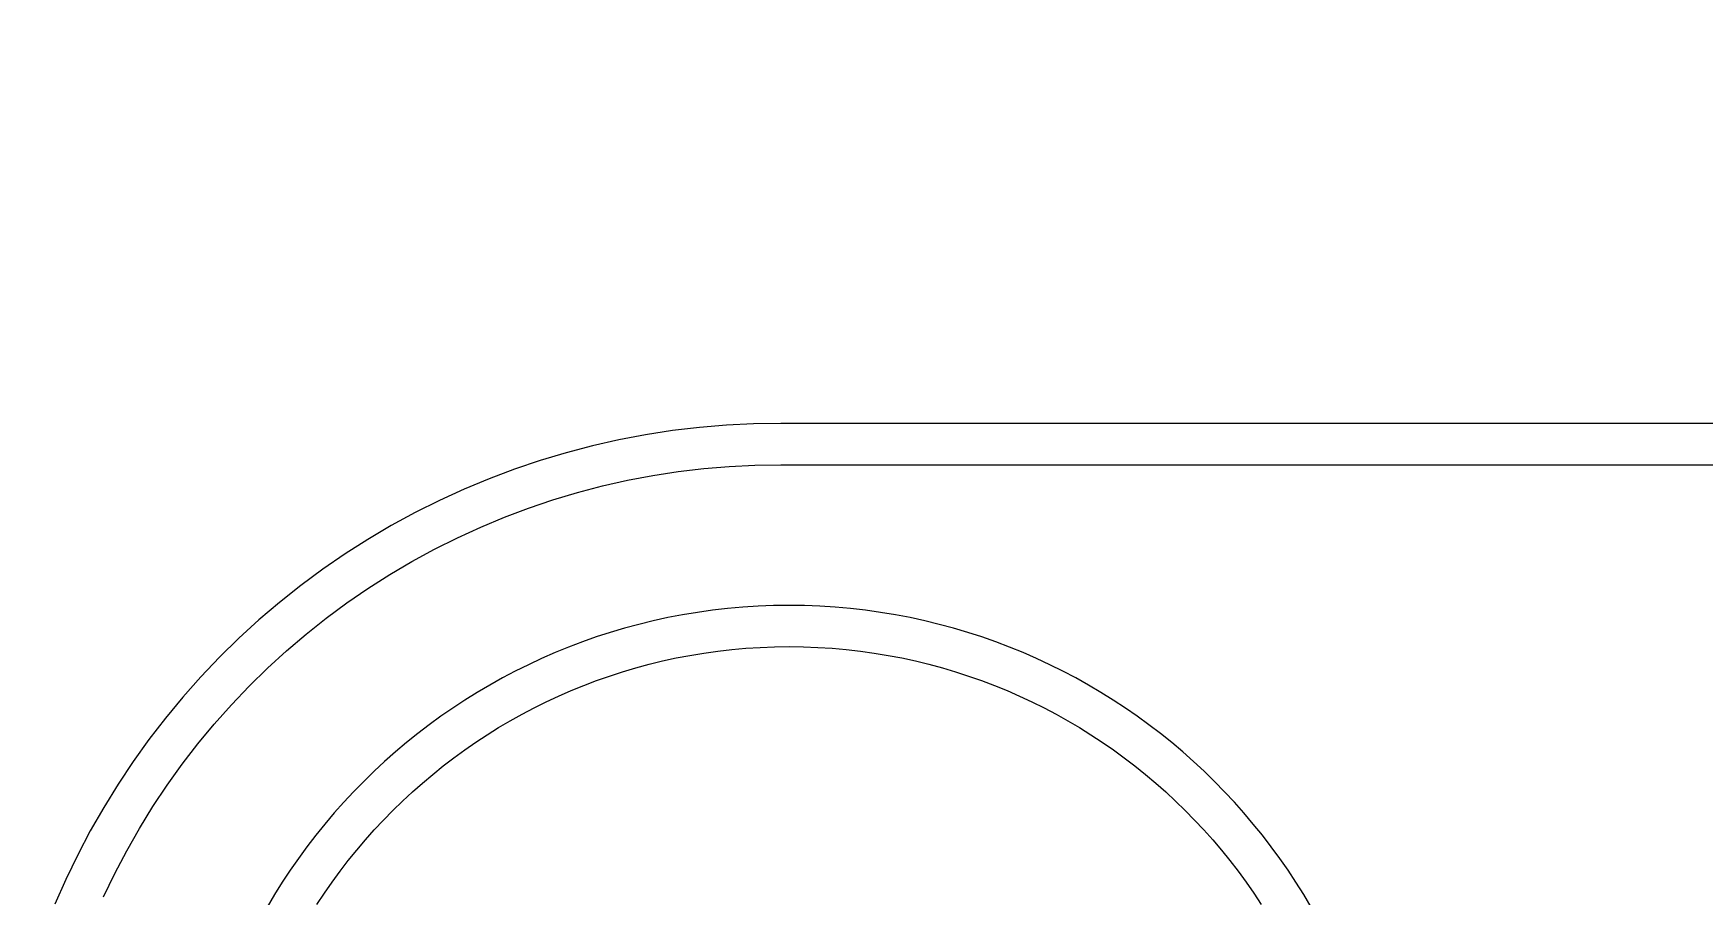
# Model space of a CAD drawing. Header units: inches. Extents: x -9 to 197, y 0 to 134.
# Drawn here: x 54.208 to 57.047, y 122.167 to 123.632 of the extents above; entities that cross this region are included whole.
import ezdxf

# ---------------------------------------------------------------- set-up
doc = ezdxf.new("R2010")
doc.units = ezdxf.units.IN
doc.layers.add('ZANO_R', color=7, linetype='Continuous', lineweight=0)
doc.layers.add('ZANO_W', color=1, linetype='Continuous', lineweight=0)
doc.styles.get("Standard").update_dxf_attribs({"font": 'arial.ttf'})
doc.dimstyles.new('amerykanie', dxfattribs={"dimtxt": 50, "dimasz": 50, "dimexe": 0.5, "dimexo": 0.5, "dimgap": 1, "dimtad": 1, "dimdec": 0, "dimzin": 0, "dimlunit": 5, "dimtxsty": 'Standard', "dimcen": 0.09, "dimclrd": 1, "dimclre": 1, "dimclrt": 1, "dimazin": 0, "dimtfac": 1, "dimtdec": 0, "dimtmove": 0, "dimatfit": 3, "dimfxl": 1, "dimtzin": 0, "dimarcsym": 1})

# ---------------------------------------------------------------- blocks, each defined once
blk = doc.blocks.new('*D398')
at = {"layer": 'ZANO_W', "color": 1, "lineweight": -2}
blk.add_arc((156.2448, 106.2917), 5.9376, 93.97094, 170.33898, dxfattribs=at)
at = {"layer": 'ZANO_W', "color": 1}
for points in [[(155.8311, 112.0484), (155.8361, 112.3817), (156.8335, 112.2001)], [(150.2253, 107.3022), (150.5574, 107.2741), (150.3072, 106.2917)]]:
    blk.add_solid(points, dxfattribs=at)
at = {"layer": 'ZANO_W', "color": 1, "insert": (151.3604, 111.687), "char_height": 1.625, "attachment_point": 5, "rotation": 42.155}
blk.add_mtext("95%%d41'", dxfattribs=at)

msp = doc.modelspace()

# ---------------------------------------------------------------- linework, layer by layer
at = {"layer": 'ZANO_R'}
for p, q in [((55.38665, 122.96551), (55.34065, 122.96166)), ((55.43275, 122.96776), (55.38665, 122.96551)), ((55.47891, 122.96842), (55.43275, 122.96776)), ((62.36132, 122.96842), (55.47891, 122.96842)), ((55.20383, 122.94063), (55.1588, 122.93047)), ((55.24918, 122.94922), (55.20383, 122.94063)), ((55.29481, 122.95623), (55.24918, 122.94922)), ((55.34065, 122.96166), (55.29481, 122.95623)), ((55.11415, 122.91877), (55.06993, 122.90553)), ((55.1588, 122.93047), (55.11415, 122.91877)), ((55.02619, 122.89077), (54.98299, 122.8745)), ((55.06993, 122.90553), (55.02619, 122.89077)), ((55.21831, 122.87182), (55.26128, 122.87996)), ((55.26128, 122.87996), (55.3045, 122.88661)), ((55.3045, 122.88661), (55.34793, 122.89175)), ((55.34793, 122.89175), (55.39151, 122.89539)), ((55.39151, 122.89539), (55.43518, 122.89753)), ((55.43518, 122.89753), (55.47891, 122.89815)), ((55.47891, 122.89815), (62.36132, 122.89815)), ((54.94038, 122.85675), (54.89841, 122.83754)), ((54.98299, 122.8745), (54.94038, 122.85675)), ((55.09146, 122.83857), (55.13336, 122.85112)), ((55.13336, 122.85112), (55.17566, 122.8622)), ((55.17566, 122.8622), (55.21831, 122.87182)), ((54.89841, 122.83754), (54.85713, 122.81688)), ((55.00911, 122.80918), (55.05003, 122.82459)), ((55.05003, 122.82459), (55.09146, 122.83857)), ((54.81659, 122.79482), (54.77683, 122.77136)), ((54.85713, 122.81688), (54.81659, 122.79482)), ((54.96874, 122.79236), (55.00911, 122.80918)), ((54.77683, 122.77136), (54.73791, 122.74654)), ((54.88987, 122.7546), (54.92898, 122.77416)), ((54.92898, 122.77416), (54.96874, 122.79236)), ((54.73791, 122.74654), (54.69987, 122.72039)), ((54.85146, 122.73369), (54.88987, 122.7546)), ((54.69987, 122.72039), (54.66276, 122.69294)), ((54.77693, 122.68796), (54.8138, 122.71147)), ((54.8138, 122.71147), (54.85146, 122.73369)), ((54.66276, 122.69294), (54.62662, 122.66422)), ((54.74089, 122.66318), (54.77693, 122.68796)), ((54.62662, 122.66422), (54.5915, 122.63428)), ((54.70574, 122.63718), (54.74089, 122.66318)), ((55.38859, 122.65375), (55.36291, 122.65081)), ((55.41446, 122.65604), (55.38859, 122.65375)), ((55.44051, 122.65769), (55.41446, 122.65604)), ((55.46673, 122.65869), (55.44051, 122.65769)), ((55.49311, 122.65903), (55.46673, 122.65869)), ((55.51949, 122.65869), (55.49311, 122.65903)), ((55.54571, 122.65769), (55.51949, 122.65869)), ((55.57176, 122.65604), (55.54571, 122.65769)), ((55.59763, 122.65375), (55.57176, 122.65604)), ((55.62332, 122.65081), (55.59763, 122.65375)), ((54.5915, 122.63428), (54.55743, 122.60313)), ((54.6715, 122.60997), (54.70574, 122.63718)), ((55.23758, 122.62684), (55.21319, 122.62025)), ((55.26221, 122.63285), (55.23758, 122.62684)), ((55.28706, 122.63826), (55.26221, 122.63285)), ((55.31214, 122.64306), (55.28706, 122.63826)), ((55.33742, 122.64725), (55.31214, 122.64306)), ((55.36291, 122.65081), (55.33742, 122.64725)), ((55.64881, 122.64725), (55.62332, 122.65081)), ((55.6741, 122.64306), (55.64881, 122.64725)), ((55.69917, 122.63826), (55.6741, 122.64306)), ((55.72403, 122.63285), (55.69917, 122.63826)), ((55.74866, 122.62684), (55.72403, 122.63285)), ((55.77305, 122.62025), (55.74866, 122.62684)), ((54.55743, 122.60313), (54.52446, 122.57082)), ((54.63822, 122.5816), (54.6715, 122.60997)), ((55.1415, 122.597), (55.11813, 122.58813)), ((55.16514, 122.60532), (55.1415, 122.597)), ((55.18904, 122.61307), (55.16514, 122.60532)), ((55.21319, 122.62025), (55.18904, 122.61307)), ((55.79721, 122.61307), (55.77305, 122.62025)), ((55.82111, 122.60532), (55.79721, 122.61307)), ((55.84475, 122.597), (55.82111, 122.60532)), ((55.86812, 122.58813), (55.84475, 122.597)), ((54.52446, 122.57082), (54.49262, 122.5374)), ((54.60595, 122.5521), (54.63822, 122.5816)), ((55.07222, 122.56874), (55.0497, 122.55824)), ((55.09503, 122.5787), (55.07222, 122.56874)), ((55.11813, 122.58813), (55.09503, 122.5787)), ((55.27807, 122.56456), (55.30122, 122.5696)), ((55.30122, 122.5696), (55.32457, 122.57407)), ((55.32457, 122.57407), (55.34812, 122.57797)), ((55.34812, 122.57797), (55.37186, 122.58129)), ((55.37186, 122.58129), (55.39577, 122.58403)), ((55.39577, 122.58403), (55.41987, 122.58617)), ((55.41987, 122.58617), (55.44413, 122.58771)), ((55.44413, 122.58771), (55.46854, 122.58863)), ((55.46854, 122.58863), (55.49311, 122.58895)), ((55.49311, 122.58895), (55.51768, 122.58863)), ((55.51768, 122.58863), (55.5421, 122.58771)), ((55.5421, 122.58771), (55.56636, 122.58617)), ((55.56636, 122.58617), (55.59045, 122.58403)), ((55.59045, 122.58403), (55.61438, 122.58129)), ((55.61438, 122.58129), (55.63811, 122.57797)), ((55.63811, 122.57797), (55.66166, 122.57407)), ((55.66166, 122.57407), (55.68502, 122.5696)), ((55.68502, 122.5696), (55.70817, 122.56456)), ((55.89122, 122.5787), (55.86812, 122.58813)), ((55.91403, 122.56874), (55.89122, 122.5787)), ((55.93655, 122.55824), (55.91403, 122.56874)), ((54.57471, 122.52149), (54.60595, 122.5521)), ((55.02748, 122.54722), (55.00557, 122.53568)), ((55.0497, 122.55824), (55.02748, 122.54722)), ((55.16565, 122.53118), (55.18766, 122.53892)), ((55.18766, 122.53892), (55.20992, 122.54614)), ((55.20992, 122.54614), (55.23241, 122.55283)), ((55.23241, 122.55283), (55.25513, 122.55897)), ((55.25513, 122.55897), (55.27807, 122.56456)), ((55.70817, 122.56456), (55.73111, 122.55897)), ((55.73111, 122.55897), (55.75383, 122.55283)), ((55.75383, 122.55283), (55.77632, 122.54614)), ((55.77632, 122.54614), (55.79858, 122.53892)), ((55.79858, 122.53892), (55.82059, 122.53118)), ((55.95877, 122.54722), (55.93655, 122.55824)), ((55.98069, 122.53568), (55.95877, 122.54722)), ((54.49262, 122.5374), (54.46196, 122.50289)), ((54.54456, 122.48982), (54.57471, 122.52149)), ((54.9627, 122.51108), (54.94176, 122.49803)), ((54.98397, 122.52363), (54.9627, 122.51108)), ((55.00557, 122.53568), (54.98397, 122.52363)), ((55.10113, 122.50486), (55.12237, 122.51414)), ((55.12237, 122.51414), (55.14388, 122.52291)), ((55.14388, 122.52291), (55.16565, 122.53118)), ((55.82059, 122.53118), (55.84236, 122.52291)), ((55.84236, 122.52291), (55.86387, 122.51414)), ((55.86387, 122.51414), (55.88512, 122.50486)), ((56.00228, 122.52363), (55.98069, 122.53568)), ((56.02356, 122.51108), (56.00228, 122.52363)), ((56.0445, 122.49803), (56.02356, 122.51108)), ((54.46196, 122.50289), (54.43252, 122.46734)), ((54.51551, 122.45713), (54.54456, 122.48982)), ((54.92116, 122.4845), (54.90091, 122.4705)), ((54.94176, 122.49803), (54.92116, 122.4845)), ((55.03905, 122.47406), (55.05946, 122.48481)), ((55.05946, 122.48481), (55.08015, 122.49508)), ((55.08015, 122.49508), (55.10113, 122.50486)), ((55.88512, 122.50486), (55.90609, 122.49508)), ((55.90609, 122.49508), (55.92679, 122.48481)), ((55.92679, 122.48481), (55.9472, 122.47406)), ((56.0651, 122.4845), (56.0445, 122.49803)), ((56.08535, 122.4705), (56.0651, 122.4845)), ((54.43252, 122.46734), (54.40432, 122.4308)), ((54.48761, 122.42346), (54.51551, 122.45713)), ((54.88102, 122.45602), (54.86149, 122.44109)), ((54.90091, 122.4705), (54.88102, 122.45602)), ((54.99913, 122.45115), (55.01894, 122.46284)), ((55.01894, 122.46284), (55.03905, 122.47406)), ((55.9472, 122.47406), (55.96731, 122.46284)), ((55.96731, 122.46284), (55.98712, 122.45115)), ((56.10524, 122.45602), (56.08535, 122.4705)), ((56.12477, 122.44109), (56.10524, 122.45602)), ((54.40432, 122.4308), (54.3774, 122.3933)), ((54.84233, 122.4257), (54.82356, 122.40987)), ((54.86149, 122.44109), (54.84233, 122.4257)), ((54.94158, 122.41336), (54.96044, 122.4264)), ((54.96044, 122.4264), (54.97963, 122.439)), ((54.97963, 122.439), (54.99913, 122.45115)), ((55.98712, 122.45115), (56.00663, 122.439)), ((56.00663, 122.439), (56.02581, 122.4264)), ((56.02581, 122.4264), (56.04467, 122.41336)), ((56.14393, 122.4257), (56.12477, 122.44109)), ((56.1627, 122.40987), (56.14393, 122.4257)), ((54.4609, 122.38884), (54.48761, 122.42346)), ((54.82356, 122.40987), (54.80517, 122.3936)), ((54.90487, 122.38597), (54.92306, 122.39988)), ((54.92306, 122.39988), (54.94158, 122.41336)), ((56.04467, 122.41336), (56.0632, 122.39988)), ((56.0632, 122.39988), (56.08139, 122.38597)), ((56.18109, 122.3936), (56.1627, 122.40987)), ((54.3774, 122.3933), (54.35179, 122.35489)), ((54.4354, 122.35331), (54.4609, 122.38884)), ((54.78719, 122.37691), (54.7696, 122.35979)), ((54.80517, 122.3936), (54.78719, 122.37691)), ((54.86954, 122.3569), (54.88703, 122.37164)), ((54.88703, 122.37164), (54.90487, 122.38597)), ((56.08139, 122.38597), (56.09923, 122.37164)), ((56.09923, 122.37164), (56.11672, 122.3569)), ((56.19908, 122.37691), (56.18109, 122.3936)), ((56.21666, 122.35979), (56.19908, 122.37691)), ((54.35179, 122.35489), (54.32753, 122.31562)), ((54.41114, 122.31693), (54.4354, 122.35331)), ((54.75243, 122.34226), (54.73569, 122.32433)), ((54.7696, 122.35979), (54.75243, 122.34226)), ((54.83567, 122.3262), (54.85242, 122.34174)), ((54.85242, 122.34174), (54.86954, 122.3569)), ((56.11672, 122.3569), (56.13384, 122.34174)), ((56.13384, 122.34174), (56.1506, 122.3262)), ((56.23383, 122.34226), (56.21666, 122.35979)), ((56.25058, 122.32433), (56.23383, 122.34226)), ((54.32753, 122.31562), (54.30464, 122.27554)), ((54.38815, 122.27973), (54.41114, 122.31693)), ((54.73569, 122.32433), (54.71937, 122.306)), ((54.81929, 122.31025), (54.83567, 122.3262)), ((56.1506, 122.3262), (56.16697, 122.31025)), ((56.2669, 122.306), (56.25058, 122.32433)), ((54.70349, 122.28728), (54.68805, 122.26819)), ((54.71937, 122.306), (54.70349, 122.28728)), ((54.78771, 122.27723), (54.8033, 122.29393)), ((54.8033, 122.29393), (54.81929, 122.31025)), ((56.16697, 122.31025), (56.18296, 122.29393)), ((56.18296, 122.29393), (56.19856, 122.27723)), ((56.28278, 122.28728), (56.2669, 122.306)), ((56.29822, 122.26819), (56.28278, 122.28728)), ((54.30464, 122.27554), (54.28315, 122.23469)), ((54.36647, 122.24176), (54.38815, 122.27973)), ((54.68805, 122.26819), (54.67307, 122.24872)), ((54.75772, 122.24273), (54.77251, 122.26016)), ((54.77251, 122.26016), (54.78771, 122.27723)), ((56.19856, 122.27723), (56.21376, 122.26016)), ((56.21376, 122.26016), (56.22855, 122.24273)), ((56.3132, 122.24872), (56.29822, 122.26819)), ((54.28315, 122.23469), (54.26308, 122.19312)), ((54.34611, 122.20305), (54.36647, 122.24176)), ((54.65855, 122.22889), (54.64451, 122.2087)), ((54.67307, 122.24872), (54.65855, 122.22889)), ((54.74334, 122.22494), (54.75772, 122.24273)), ((56.22855, 122.24273), (56.24293, 122.22494)), ((56.32772, 122.22889), (56.3132, 122.24872)), ((56.34177, 122.2087), (56.32772, 122.22889)), ((54.3271, 122.16367), (54.34611, 122.20305)), ((54.64451, 122.2087), (54.63094, 122.18817)), ((54.71587, 122.18834), (54.72939, 122.20681)), ((54.72939, 122.20681), (54.74334, 122.22494)), ((56.24293, 122.22494), (56.25688, 122.20681)), ((56.25688, 122.20681), (56.2704, 122.18834)), ((56.35534, 122.18817), (56.34177, 122.2087)), ((54.26308, 122.19312), (54.24447, 122.15088)), ((54.63094, 122.18817), (54.61785, 122.16729)), ((54.69015, 122.15041), (54.70278, 122.16954)), ((54.70278, 122.16954), (54.71587, 122.18834)), ((56.2704, 122.18834), (56.28349, 122.16954)), ((56.28349, 122.16954), (56.29613, 122.15041)), ((56.36842, 122.16729), (56.35534, 122.18817)), ((54.61785, 122.16729), (54.60526, 122.14608)), ((56.38101, 122.14608), (56.36842, 122.16729))]:
    msp.add_line(p, q, dxfattribs=at)

# ---------------------------------------------------------------- dimensions: what is measured, and where the dimension line sits
at = {"layer": 'ZANO_W'}
dim = msp.add_angular_dim_2l(base=(153.62268, 111.61897), line1=((-1.70141, 106.29167), (190.28727, 106.29167)), line2=((156.24739, 106.31761), (157.97255, 123.63182)), dimstyle='amerykanie', override={"dimtxt": 1.625, "dimasz": 1, "dimgap": 0.5, "dimdec": 4, "dimaunit": 1, "dimadec": 1, "dimtdec": 4, "dimtmove": 1, "dimfrac": 2}, dxfattribs=at)
dim.commit()
dim.dimension.update_dxf_attribs({"geometry": '*D398', "text_midpoint": (151.36035, 111.68698)})

doc.saveas('drawing.dxf')
